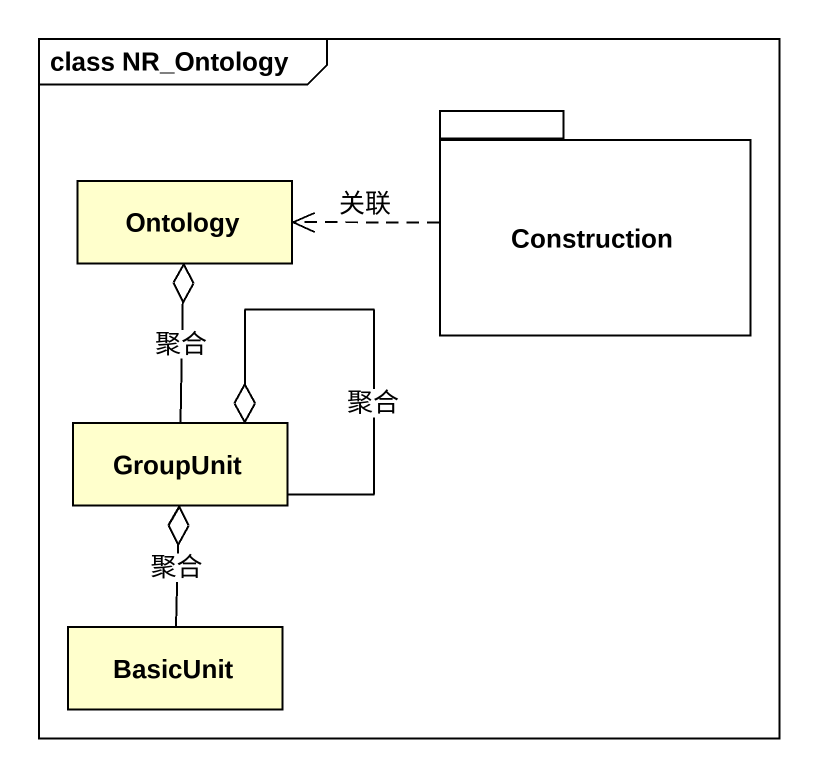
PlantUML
@startuml
mainframe class NR_Ontology
hide circle
hide empty members
class Ontology
package Construction {
}
class GroupUnit
class BasicUnit
Construction .left.> Ontology : 关联
GroupUnit -up-o Ontology : 聚合
GroupUnit --o GroupUnit : 聚合
BasicUnit -up-o GroupUnit : 聚合
@enduml
